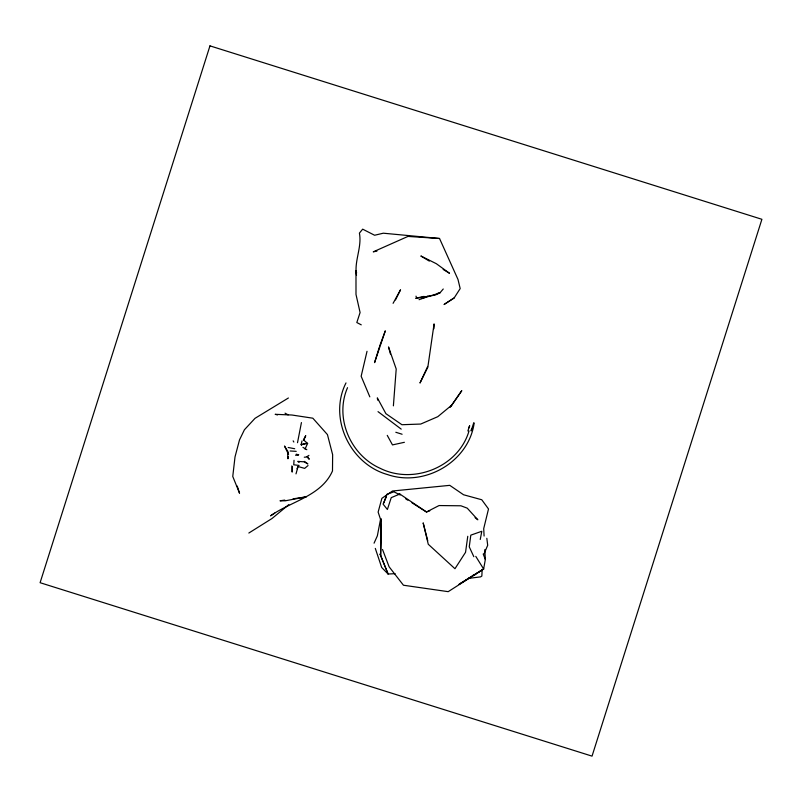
<?xml version="1.0" encoding="UTF-8"?>
<svg xmlns="http://www.w3.org/2000/svg" width="802" height="802" viewBox="0 0 802 802"><rect width="100%" height="100%" fill="white"/><g stroke="black" fill="none" stroke-linecap="round" stroke-linejoin="round"><path stroke-width="1.2" d="M433.912 328.76L434.082 323.898L428.047 365.712L419.987 383.035L427.977 366.885M482.152 569.891L481.842 576.067L480.568 576.879L468.027 578.453M292.459 466.784L292.159 472.087L291.828 465.892M294.033 460.278L293.743 464.799L299.086 465.431M393.391 405.852L396.208 369.02L388.519 346.945L390.454 354.023M467.767 536.287L465.551 552.307L454.965 568.718L428.258 544.247L423.155 522.864L427.747 540.759M288.259 456.649L287.948 458.784L287.557 450.955L284.499 446.022L288.57 454.503M475.776 556.367L483.636 569.009L459.205 584.217L483.636 569.009L485.34 559.465L484.819 549.601M480.248 539.475L481.812 531.275L470.814 535.145L469.25 546.824L473.822 556.698M380.599 518.984L377.351 535.856L374.063 543.175M297.502 442.704L301.432 422.584M367.025 351.306L361.151 376.248L369.822 396.86M301.993 440.95L301.091 444.679L301.672 445.16M474.152 423.205C468.518 462.193 424.178 487.315 387.466 474.543C350.053 464.057 328.148 418.022 345.993 382.925M296.008 473.862L298.063 466.513L304.64 468.388L308.028 465.561M473.781 422.704L471.345 430.093M467.897 430.985L469.06 427.215M379.316 347.186L374.564 362.644L385.311 330.835L379.677 346.003M471.095 430.925L471.817 428.719L471.265 430.313M383.787 502.934L386.855 494.293L393.932 491.816L400.198 494.994M347.527 387.677C334.324 417.912 350.464 455.215 380.208 468.328C413.341 484.979 458.483 467.065 469.02 430.965M483.967 554.042L487.696 545.27L486.824 538.302M303.747 440.208L305.742 435.666L303.367 440.017M305.021 449.11L307.607 443.396L303.828 440.188M386.293 496.989L383.065 504.107L387.386 509.491L391.236 497.641L399.837 494.032L426.484 511.987L429.782 510.834M393.09 303.326L400.529 289.793L395.476 299.938M296.981 468.759L298.063 466.513M443.997 304.529L454.163 297.943L460.178 288.59L458.002 279.477L439.536 238.495L383.316 233.202L374.604 235.247L362.674 229.161L359.416 233.101C362.113 247.387 354.013 261.272 356.509 275.297M450.183 407.336L461.792 390.654L450.794 406.544M443.255 288.991L439.937 292.87L435.035 295.126L415.556 298.364M288.83 504.608L272.018 518.503L248.831 533.039M451.576 405.291L437.802 416.679L420.729 424.047L401.932 424.719L385.902 413.672L377.331 397.862L377.652 400.128M307.116 456.729L308.93 455.376M274.725 513.1L270.545 515.846C291.086 501.22 321.462 496.057 332.489 470.964L332.64 454.704L327.447 434.604L312.83 418.193L291.918 415.015L275.176 414.323L277.522 414.925M444.879 303.938L454.163 297.943M483.636 569.009L448.198 591.665L403.446 585.229L389.1 566.773L382.524 549.48M288.399 397.993L255.026 418.323L244.42 429.762L239.527 439.847L235.016 456.909L232.76 476.458L239.547 493.23L237.252 486.072M428.027 296.138L419.075 299.707M421.742 298.635L439.937 292.87L437.491 293.412M306.083 443.316L301.091 444.679L307.607 443.396M473.04 575.224L475.446 574.573M398.544 494.323L399.837 494.032M416.769 298.023L424.088 296.399M404.388 442.303L392.479 444.909L387.256 435.366M295.617 455.315L298.705 454.674L296.149 454.323L298.214 455.075M376.95 251.106L373.261 251.838L407.967 236.42L439.536 238.495M284.75 500.087L279.988 500.799L285.241 500.809L306.194 496.859L293.091 498.834M304.269 457.21L307.046 456.99L309.251 459.235L307.276 456.368M296.209 451.346L290.113 450.985M395.115 573.671L388.098 574.021L381.692 567.495L375.306 548.418M288.179 447.496L294.695 448.729M402.103 434.243L395.817 432.268M361.261 324.85L356.82 322.534L360.088 312.539L355.998 294.434L355.988 270.615L356.609 272.921M285.041 413.16L288.149 414.885M429.341 261.111L420.849 255.988L436.328 263.698L449.511 273.271L443.145 269.432M302.955 447.366L306.835 449.701M405.782 498.904L407.857 500.207M411.997 502.834L426.484 511.987L439.055 505.551L460.919 505.791L467.225 508.147L477.842 519.796L475.075 517.611M304.349 461.391L307.878 463.937L304.189 461.832L297.793 461.381L299.066 462.483M378.023 411.637L401.211 429.13M293.151 440.859L293.833 442.032M483.205 554.002L485.34 559.465M416.007 296.149L416.739 298.434M287.557 450.955L288.229 453.32M380.93 518.914L381.14 521.18L378.133 512.097L381.882 498.333L392.469 491.004L449.762 485.35L463.556 494.764L481.761 499.756L488.508 508.969L483.706 528.648L484.097 536.047M380.82 518.994L380.619 555.495L388.098 574.021L380.008 553.921L380.619 555.495L381.321 537.47L380.86 519.014M209.964 45.864L40.1 582.703L592.036 756.136L761.9 219.297L209.964 45.864M469.611 425.852L468.939 427.917L469.651 425.832"/></g></svg>
